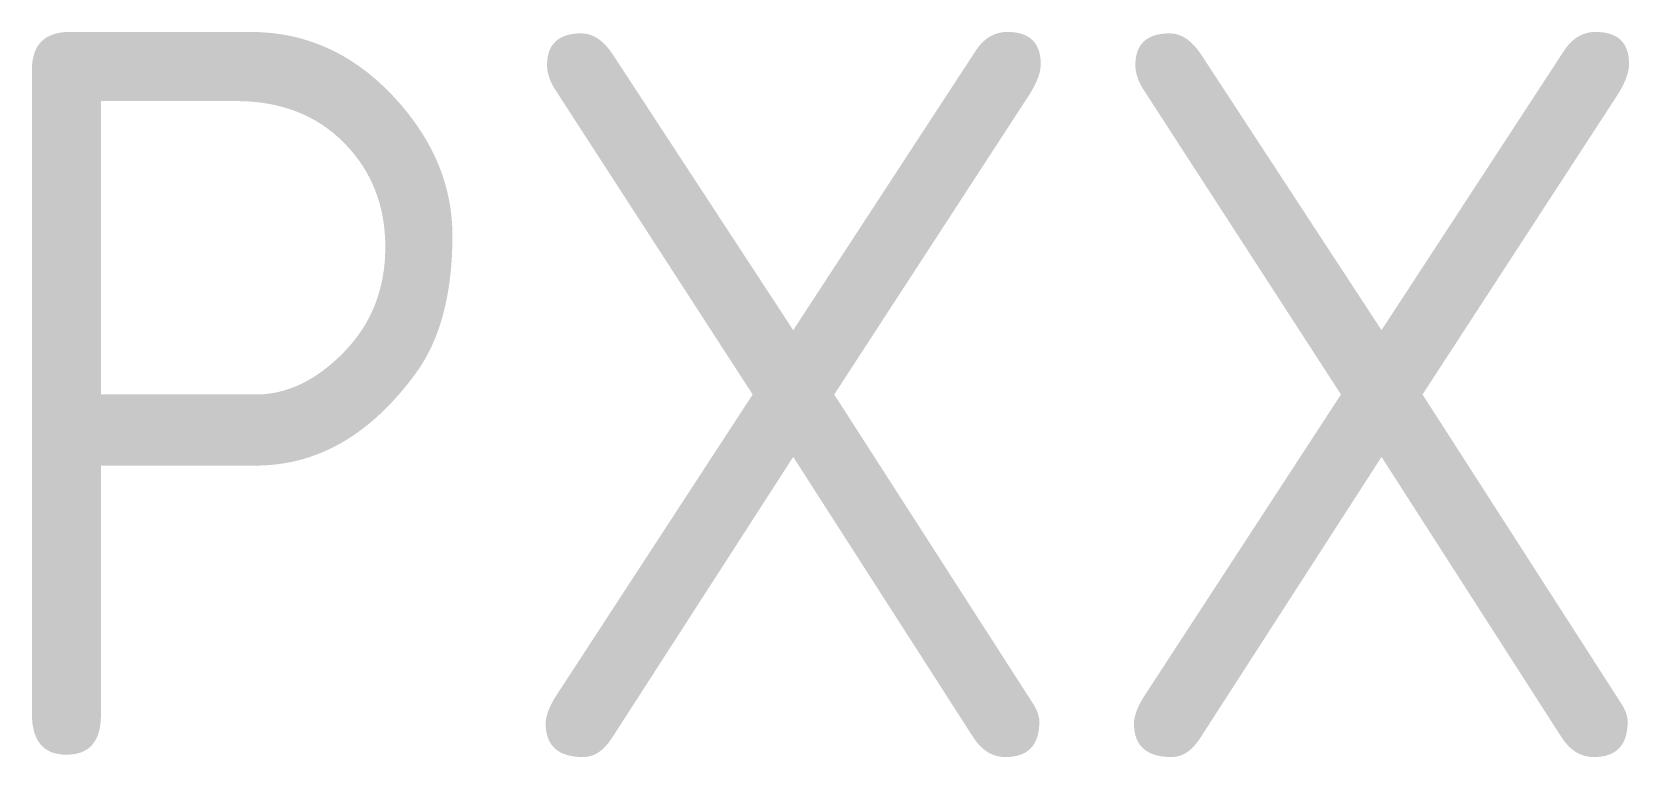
# Model space of a CAD drawing. Header units: millimetres. Extents: x 19 to 459, y 0 to 200.
import ezdxf

# ---------------------------------------------------------------- set-up
doc = ezdxf.new("R2010")
doc.units = ezdxf.units.MM
doc.header["$LTSCALE"] = 50
doc.styles.add('Iso', font='isocp.shx')

# ---------------------------------------------------------------- blocks, each defined once
blk = doc.blocks.new('KOORDINATLITTERA')
at = {"style": 'Iso'}
blk.add_attdef('Koordinatpunkt_block:Posnr', (0, 0), '', height=200, dxfattribs=at)

msp = doc.modelspace()

# ---------------------------------------------------------------- block references
msp.add_blockref('KOORDINATLITTERA', (0, 0)).add_auto_attribs({'Koordinatpunkt_block:Posnr': 'PXX'})

doc.saveas('drawing.dxf')
